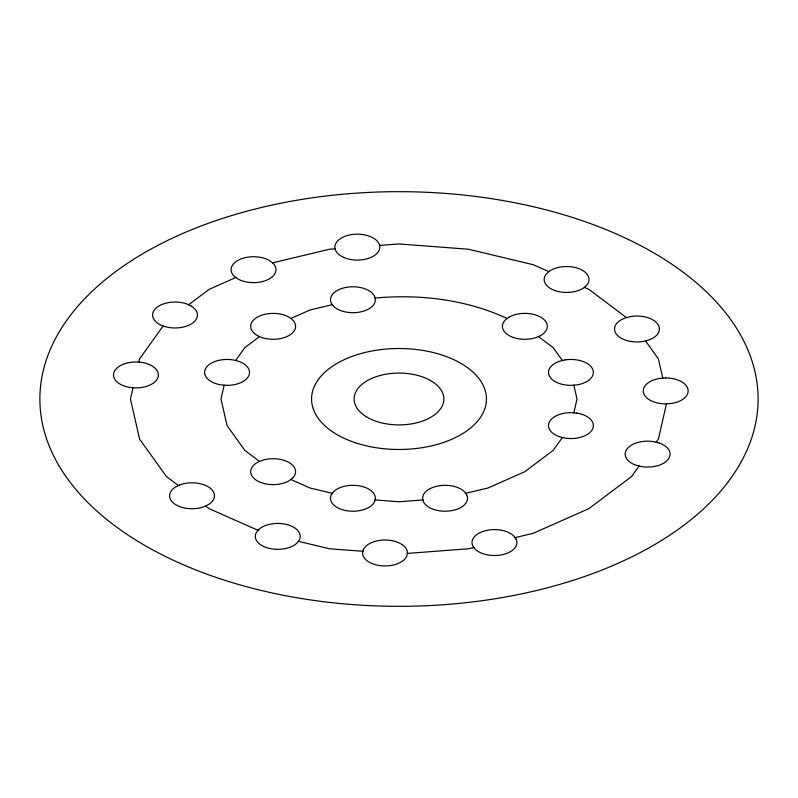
<?xml version="1.0" encoding="UTF-8"?>
<svg xmlns="http://www.w3.org/2000/svg" width="798" height="798" viewBox="0 0 798 798"><rect width="100%" height="100%" fill="white"/><g stroke="black" fill="none" stroke-linecap="round" stroke-linejoin="round"><path stroke-width="1.2" d="M133.027 387.678L130.453 399L139.6 439.129L166.433 476.526L178.433 485.553M138.842 362.212L139.6 358.871L163.121 326.013M224.158 385.135L220.996 399L227.061 425.593L244.846 450.381L259.589 461.473M573.842 412.865L577.004 399L573.842 385.135M666.45 403.828L658.4 439.129L656.165 442.242M235.58 360.536L244.846 347.619L259.47 336.616A22.444 12.958 0 0 0 295.39 328.028A22.444 12.958 0 0 0 264.547 314.362A22.444 12.958 0 0 0 259.47 336.616M562.42 437.464L553.154 450.381L524.865 471.668L487.997 487.997L465.623 493.354M639.138 465.972L631.567 476.526L588.894 508.635L533.273 533.273L515.009 537.643M188.567 304.826L209.106 289.365L235.889 277.505M290.941 318.442L310.003 310.003L332.377 304.646M272.527 262.861L329.494 249.235L335.08 248.816M473.892 547.478L468.506 548.765L407.369 553.413M379.589 245.425L399 243.959L468.506 249.235L533.273 264.727L548.864 271.629M374.99 298.053C419.628 293.953 466.351 299.489 507.209 318.512M423.01 499.947L399 501.772L374.99 499.947M362.96 551.308L329.494 548.765L298.312 541.303M332.377 493.354L310.003 487.997L290.791 479.488M584.365 287.36L588.894 289.365L626.43 317.614M258.023 530.311L209.106 508.635L205.585 505.982M538.411 336.527L553.154 347.619L562.42 360.536M645.482 340.866L658.4 358.871L662.809 378.192M363.339 549.632L362.581 552.984A22.444 12.958 0 0 0 382.092 565.832A22.444 12.958 0 0 0 406.701 556.336L407.469 552.984A22.444 12.958 0 0 0 387.948 540.136A22.444 12.958 0 0 0 363.339 549.632M375.369 498.261L374.611 501.623A22.444 12.958 0 0 1 347.12 510.78A22.444 12.958 0 0 1 331.25 494.91L333.494 491.787A22.444 12.958 0 0 1 358.741 485.753A22.444 12.958 0 0 1 375.369 498.261M258.313 529.912L256.068 533.034A22.444 12.958 0 0 0 269.165 548.356A22.444 12.958 0 0 0 297.185 542.869L299.43 539.747A22.444 12.958 0 0 0 286.342 524.416A22.444 12.958 0 0 0 258.313 529.912M549.174 271.34L546.111 274.223A22.444 12.958 0 0 0 554.889 290.542A22.444 12.958 0 0 0 584.056 287.649L587.119 284.766A22.444 12.958 0 0 0 578.341 268.447A22.444 12.958 0 0 0 549.174 271.34M292.567 478.152L289.006 480.835A22.444 12.958 0 0 1 257.265 480.835A22.444 12.958 0 0 1 257.265 462.501L261.914 460.446A22.444 12.958 0 0 1 289.006 462.501A22.444 12.958 0 0 1 292.567 478.152M508.994 317.165L505.433 319.848A22.444 12.958 0 0 0 508.994 335.499A22.444 12.958 0 0 0 536.086 337.554L540.735 335.499A22.444 12.958 0 0 0 540.735 317.165A22.444 12.958 0 0 0 508.994 317.165M179.53 485.004L175.121 487.239A22.444 12.958 0 0 0 175.151 504.326A22.444 12.958 0 0 0 204.497 506.54L208.896 504.306A22.444 12.958 0 0 0 208.877 487.219A22.444 12.958 0 0 0 179.53 485.004M631.158 316.477L625.742 317.774A22.444 12.958 0 0 0 616.236 333.953A22.444 12.958 0 0 0 642.779 341.514L648.185 340.217A22.444 12.958 0 0 0 657.702 324.038A22.444 12.958 0 0 0 631.158 316.477M565.124 359.888L559.717 361.185A22.444 12.958 0 0 0 549.253 375.758A22.444 12.958 0 0 0 570.939 385.364L576.745 384.915A22.444 12.958 0 0 0 592.615 369.045A22.444 12.958 0 0 0 565.124 359.888M665.712 377.973L659.906 378.412A22.444 12.958 0 0 0 643.457 392.626A22.444 12.958 0 0 0 665.712 403.888L671.517 403.449A22.444 12.958 0 0 0 687.966 389.234A22.444 12.958 0 0 0 665.712 377.973M141.745 362.432L135.939 361.983A22.444 12.958 0 0 0 113.685 373.255A22.444 12.958 0 0 0 130.124 387.459L135.939 387.898A22.444 12.958 0 0 0 158.184 376.636A22.444 12.958 0 0 0 141.745 362.432M227.061 385.364L221.255 384.915A22.444 12.958 0 0 1 205.385 369.045A22.444 12.958 0 0 1 232.876 359.888L238.283 361.185A22.444 12.958 0 0 1 248.747 375.758A22.444 12.958 0 0 1 227.061 385.364M576.745 413.085L570.939 412.636A22.444 12.958 0 0 0 549.253 422.242A22.444 12.958 0 0 0 559.717 436.815L565.124 438.112A22.444 12.958 0 0 0 592.615 428.955A22.444 12.958 0 0 0 576.745 413.085M658.879 442.89L653.462 441.593A22.444 12.958 0 0 0 626.919 449.144A22.444 12.958 0 0 0 636.435 465.334L641.841 466.621A22.444 12.958 0 0 0 668.385 459.069A22.444 12.958 0 0 0 658.879 442.89M191.42 306.183L186.902 304.028A22.444 12.958 0 0 0 152.737 313.444A22.444 12.958 0 0 0 181.954 327.34A22.444 12.958 0 0 0 191.42 306.183M272.976 263.2L269.415 260.517A22.444 12.958 0 0 0 239.879 259.4A22.444 12.958 0 0 0 234.103 276.158L237.674 278.841A22.444 12.958 0 0 0 267.2 279.958A22.444 12.958 0 0 0 272.976 263.2M516.126 539.209L513.882 536.076A22.444 12.958 0 0 0 485.862 530.59A22.444 12.958 0 0 0 472.775 545.912L475.01 549.034A22.444 12.958 0 0 0 503.039 554.53A22.444 12.958 0 0 0 516.126 539.209M333.494 306.213L331.25 303.09A22.444 12.958 0 0 1 347.12 287.22A22.444 12.958 0 0 1 374.611 296.377L375.369 299.739A22.444 12.958 0 0 1 358.741 312.247A22.444 12.958 0 0 1 333.494 306.213M466.75 494.91L464.506 491.787A22.444 12.958 0 0 0 439.259 485.753A22.444 12.958 0 0 0 422.631 498.261L423.389 501.623A22.444 12.958 0 0 0 450.88 510.78A22.444 12.958 0 0 0 466.75 494.91M219.45 578.55A359.1 207.32 0 0 0 758.1 399A359.1 207.32 0 0 0 219.45 219.45A359.1 207.32 0 0 0 219.45 578.55M343.669 257.405A22.444 12.958 0 0 0 379.589 248.816A22.444 12.958 0 0 0 348.746 235.151A22.444 12.958 0 0 0 343.669 257.405M367.26 417.324A44.888 25.915 0 0 0 442.361 405.703A44.888 25.915 0 0 0 387.379 373.963A44.888 25.915 0 0 0 367.26 417.324M355.27 442.72A87.451 50.493 0 0 0 486.451 399A87.451 50.493 0 0 0 355.27 355.28A87.451 50.493 0 0 0 355.27 442.72"/></g></svg>
